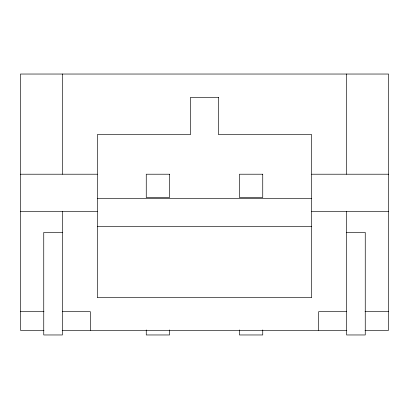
<?xml version="1.0" encoding="UTF-8"?>
<svg xmlns="http://www.w3.org/2000/svg" width="409" height="409" viewBox="0 0 409 409"><rect width="100%" height="100%" fill="white"/><g stroke="black" fill="none" stroke-linecap="round" stroke-linejoin="round"><path stroke-width="0.61" d="M20.45 174.214L97.332 174.214M311.668 174.214L388.55 174.214M97.332 198.677L311.668 198.677M20.45 211.489L97.332 211.489M311.668 211.489L388.55 211.489M97.332 226.632L311.668 226.632M62.388 232.455L43.748 232.455L43.748 334.966L62.388 334.966L62.388 211.489M346.612 232.455L365.252 232.455L365.252 334.966L346.612 334.966L346.612 211.489M20.45 311.668L43.957 311.668M62.388 311.668L90.343 311.668L90.343 330.308M346.612 311.668L318.657 311.668L318.657 330.308M365.043 311.668L388.55 311.668M43.957 330.308L20.45 330.308L20.45 74.034L388.55 74.034L388.55 330.308L365.043 330.308M62.194 330.308L346.806 330.308M346.612 74.034L346.612 174.214M262.742 329.951L262.742 334.966L239.444 334.966L239.444 329.951M169.556 329.951L169.556 334.966L146.258 334.966L146.258 329.951M62.388 74.034L62.388 174.214M218.478 97.332L190.522 97.332L190.522 134.607L97.332 134.607L97.332 297.691L311.668 297.691L311.668 134.607L218.478 134.607L218.478 97.332M169.556 174.214L146.258 174.214L146.258 197.511L169.556 197.511L169.556 174.214M262.742 174.214L239.444 174.214L239.444 197.511L262.742 197.511L262.742 174.214"/></g></svg>
